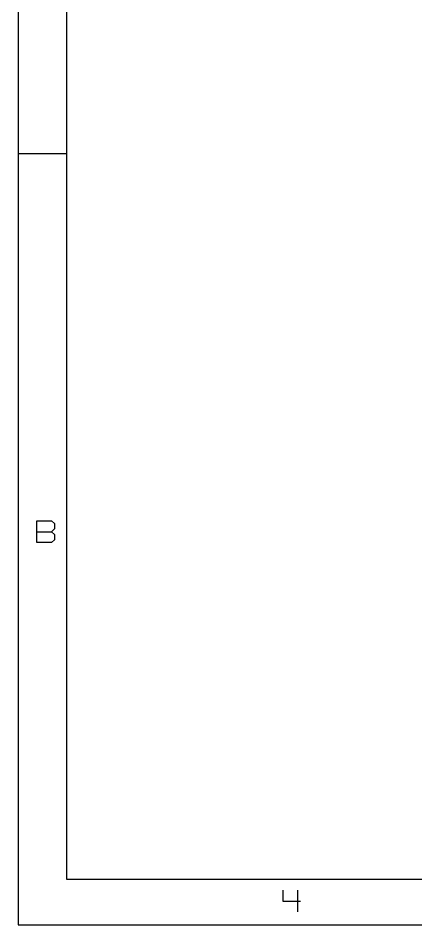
# Model space of a CAD drawing. Extents: x -228 to 961, y -124 to 716.
# Drawn here: x -227.8 to -10.9, y -124.5 to 369.4 of the extents above; entities that cross this region are included whole.
import ezdxf

# ---------------------------------------------------------------- set-up
doc = ezdxf.new("R2010")
doc.units = 0
doc.layers.add('1', color=1, linetype='CONTINUOUS')

msp = doc.modelspace()

# ---------------------------------------------------------------- linework, layer by layer
at = {"layer": '1'}
for p, q in [((-227.75, 715.8), (-227.75, -124.5)), ((-201.33, 687.29), (-201.33, -99.61)), ((-227.75, 295.65), (-201.33, 295.65)), ((-217.6, 83.74), (-217.6, 95.54)), ((-217.6, 95.54), (-209.53, 95.54)), ((-209.53, 95.54), (-207.9, 94.07)), ((-207.9, 94.07), (-207.9, 91.12)), ((-217.6, 89.64), (-209.53, 89.64)), ((-207.9, 91.12), (-209.53, 89.64)), ((-209.53, 89.64), (-207.9, 88.17)), ((-207.9, 85.22), (-209.53, 83.74)), ((-207.9, 88.17), (-207.9, 85.22)), ((-209.53, 83.74), (-217.6, 83.74)), ((-201.33, -99.61), (934.1, -99.61)), ((-83.48, -105.63), (-83.48, -111.53)), ((-75.38, -105.63), (-75.38, -117.43)), ((-83.48, -111.53), (-73.78, -111.53)), ((-227.75, -124.5), (960.5, -124.5))]:
    msp.add_line(p, q, dxfattribs=at)

doc.saveas('drawing.dxf')
